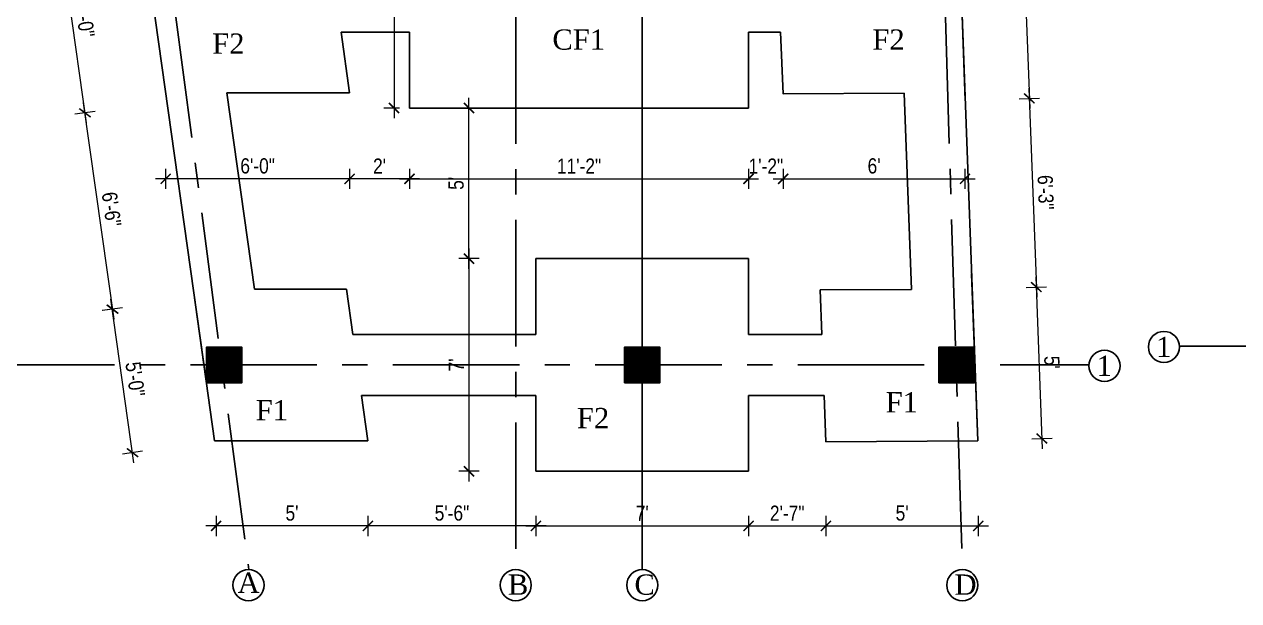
# Model space of a CAD drawing. Header units: inches. Extents: x -9998782 to 66725, y -6520505 to 8308.
# Drawn here: x -4999444.1 to -4998964.2, y -3257827 to -3257599.3 of the extents above; entities that cross this region are included whole.
import ezdxf

# ---------------------------------------------------------------- set-up
doc = ezdxf.new("R2010")
doc.units = ezdxf.units.IN
doc.header["$LTSCALE"] = 2
doc.header["$MEASUREMENT"] = 0
doc.header["$PDMODE"] = 34
doc.linetypes.add('CENTER', pattern=[2, 1.25, -0.25, 0.25, -0.25])
doc.layers.get('0').update_dxf_attribs({"linetype": 'CONTINUOUS'})
doc.layers.get('DEFPOINTS').update_dxf_attribs({"color": 141, "linetype": 'CONTINUOUS'})
for name, color, linetype, lineweight in [('1', 7, 'CONTINUOUS', 13), ('DIM 1-100', 4, 'CONTINUOUS', 13), ('Toilet', 7, 'CONTINUOUS', 25)]:
    doc.layers.add(name, color=color, linetype=linetype, lineweight=lineweight)
doc.layers.add('A-Hatch', color=7, linetype='CONTINUOUS')
doc.styles.add('ordinary', font='times.ttf')
doc.styles.get("Standard").update_dxf_attribs({"font": 'ARIALN.TTF'})
doc.dimstyles.new('1 by 96', dxfattribs={"dimtxt": 6, "dimasz": 4, "dimexe": 4, "dimexo": 4, "dimgap": 2, "dimtad": 1, "dimdec": 0, "dimzin": 0, "dimdsep": 46, "dimlunit": 4, "dimtxsty": 'Standard', "dimblk": 'ARCHTICK', "dimcen": 0, "dimdle": 4, "dimadec": 0, "dimazin": 0, "dimtfac": 1, "dimtdec": 0, "dimtix": 1, "dimtofl": 0, "dimtmove": 1, "dimatfit": 3, "dimldrblk": 'ARCHTICK', "dimfxl": 4, "dimfxlon": 1, "dimtolj": 1, "dimtzin": 0, "dimlwd": -1, "dimlwe": -1, "dimarcsym": 0})

# ---------------------------------------------------------------- blocks, each defined once
blk = doc.blocks.new('_ArchTick')
at = {"color": 0, "linetype": 'ByBlock', "const_width": 0.15}
blk.add_lwpolyline([(-0.5, -0.5), (0.5, 0.5)], dxfattribs=at)
blk = doc.blocks.new('*D466')
at = {"layer": 'DEFPOINTS', "color": 0, "ltscale": 0.5}
for p in [(-4999241.92, -3257775.88), (-4999157.92, -3257775.88), (-4999157.92, -3257797.45)]:
    blk.add_point(p, dxfattribs=at)
at = {"layer": 'DIM 1-100', "color": 0, "ltscale": 0.5}
for p, q in [((-4999241.92, -3257793.45), (-4999241.92, -3257801.45)), ((-4999157.92, -3257793.45), (-4999157.92, -3257801.45)), ((-4999245.92, -3257797.45), (-4999153.92, -3257797.45))]:
    blk.add_line(p, q, dxfattribs=at)
at = {"layer": 'DIM 1-100', "color": 0, "ltscale": 0.5, "xscale": 4, "yscale": 4, "zscale": 4, "rotation": 180}
blk.add_blockref('_ArchTick', (-4999241.92, -3257797.45), dxfattribs=at)
at = {"layer": 'DIM 1-100', "color": 0, "ltscale": 0.5, "xscale": 4, "yscale": 4, "zscale": 4}
blk.add_blockref('_ArchTick', (-4999157.92, -3257797.45), dxfattribs=at)
at = {"layer": 'DIM 1-100', "color": 0, "ltscale": 0.5, "insert": (-4999199.92, -3257792.45), "char_height": 6, "attachment_point": 5}
blk.add_mtext("\\A1;7'", dxfattribs=at)
blk = doc.blocks.new('*D467')
at = {"layer": 'DEFPOINTS', "color": 0, "ltscale": 0.5}
for p in [(-4999127.36, -3257764.25), (-4999157.92, -3257775.88), (-4999127.36, -3257797.45)]:
    blk.add_point(p, dxfattribs=at)
at = {"layer": 'DIM 1-100', "color": 0, "ltscale": 0.5}
for p, q in [((-4999157.92, -3257793.45), (-4999157.92, -3257801.45)), ((-4999127.36, -3257793.45), (-4999127.36, -3257801.45)), ((-4999161.92, -3257797.45), (-4999123.36, -3257797.45))]:
    blk.add_line(p, q, dxfattribs=at)
at = {"layer": 'DIM 1-100', "color": 0, "ltscale": 0.5, "xscale": 4, "yscale": 4, "zscale": 4, "rotation": 180}
blk.add_blockref('_ArchTick', (-4999157.92, -3257797.45), dxfattribs=at)
at = {"layer": 'DIM 1-100', "color": 0, "ltscale": 0.5, "xscale": 4, "yscale": 4, "zscale": 4}
blk.add_blockref('_ArchTick', (-4999127.36, -3257797.45), dxfattribs=at)
at = {"layer": 'DIM 1-100', "color": 0, "ltscale": 0.5, "insert": (-4999142.64, -3257792.44), "char_height": 6, "attachment_point": 5}
blk.add_mtext('\\A1;2\'-7"', dxfattribs=at)
blk = doc.blocks.new('*D468')
at = {"layer": 'DEFPOINTS', "color": 0, "ltscale": 0.5}
for p in [(-4999127.36, -3257764.25), (-4999067.11, -3257769.88), (-4999067.11, -3257797.45)]:
    blk.add_point(p, dxfattribs=at)
at = {"layer": 'DIM 1-100', "color": 0, "ltscale": 0.5}
for p, q in [((-4999127.36, -3257793.45), (-4999127.36, -3257801.45)), ((-4999067.11, -3257793.45), (-4999067.11, -3257801.45)), ((-4999131.36, -3257797.45), (-4999063.11, -3257797.45))]:
    blk.add_line(p, q, dxfattribs=at)
at = {"layer": 'DIM 1-100', "color": 0, "ltscale": 0.5, "xscale": 4, "yscale": 4, "zscale": 4, "rotation": 180}
blk.add_blockref('_ArchTick', (-4999127.36, -3257797.45), dxfattribs=at)
at = {"layer": 'DIM 1-100', "color": 0, "ltscale": 0.5, "xscale": 4, "yscale": 4, "zscale": 4}
blk.add_blockref('_ArchTick', (-4999067.11, -3257797.45), dxfattribs=at)
at = {"layer": 'DIM 1-100', "color": 0, "ltscale": 0.5, "insert": (-4999097.23, -3257792.4), "char_height": 6, "attachment_point": 5}
blk.add_mtext("\\A1;5'", dxfattribs=at)
blk = doc.blocks.new('*D476')
at = {"layer": 'DEFPOINTS', "color": 0, "ltscale": 0.5}
for p in [(-4999075.17, -3257551.54), (-4999046.95, -3257628.59), (-4999072.29, -3257629.53)]:
    blk.add_point(p, dxfattribs=at)
at = {"layer": 'DIM 1-100', "color": 0, "ltscale": 0.5}
for p, q in [((-4999049.97, -3257546.61), (-4999046.8, -3257632.59)), ((-4999053.82, -3257550.75), (-4999045.83, -3257550.46)), ((-4999050.95, -3257628.74), (-4999042.95, -3257628.44))]:
    blk.add_line(p, q, dxfattribs=at)
at = {"layer": 'DIM 1-100', "color": 0, "ltscale": 0.5, "xscale": 4, "yscale": 4, "zscale": 4}
for p, rotation in [((-4999049.83, -3257550.61), 92.11435362050625), ((-4999046.95, -3257628.59), 272.1143536205063)]:
    blk.add_blockref('_ArchTick', p, dxfattribs=dict(at, rotation=rotation))
at = {"layer": 'DIM 1-100', "color": 0, "ltscale": 0.5, "insert": (-4999043.33, -3257589.41), "char_height": 6, "attachment_point": 5, "rotation": 272.1144}
blk.add_mtext('\\A1;6\'-6"', dxfattribs=at)
blk = doc.blocks.new('*D477')
at = {"layer": 'DEFPOINTS', "color": 0, "ltscale": 0.5}
for p in [(-4999376.9, -3257707.26), (-4999409.35, -3257711.83), (-4999368.91, -3257763.96)]:
    blk.add_point(p, dxfattribs=at)
at = {"layer": 'DIM 1-100', "color": 0, "ltscale": 0.5}
for p, q in [((-4999400.81, -3257772.49), (-4999409.91, -3257707.87)), ((-4999405.39, -3257711.28), (-4999413.31, -3257712.39)), ((-4999397.4, -3257767.97), (-4999405.33, -3257769.09))]:
    blk.add_line(p, q, dxfattribs=at)
at = {"layer": 'DIM 1-100', "color": 0, "ltscale": 0.5, "xscale": 4, "yscale": 4, "zscale": 4}
for p, rotation in [((-4999409.35, -3257711.83), 98.01894551739286), ((-4999401.36, -3257768.53), 278.0189455173929)]:
    blk.add_blockref('_ArchTick', p, dxfattribs=dict(at, rotation=rotation))
at = {"layer": 'DIM 1-100', "color": 0, "ltscale": 0.5, "insert": (-4999400.34, -3257739.48), "char_height": 6, "attachment_point": 5, "rotation": 278.0189}
blk.add_mtext('\\A1;5\'-0"', dxfattribs=at)
blk = doc.blocks.new('*D478')
at = {"layer": 'DEFPOINTS', "color": 0, "ltscale": 0.5}
for p in [(-4999364.05, -3257626.38), (-4999420.17, -3257634.29), (-4999376.9, -3257707.26)]:
    blk.add_point(p, dxfattribs=at)
at = {"layer": 'DIM 1-100', "color": 0, "ltscale": 0.5}
for p, q in [((-4999408.68, -3257715.78), (-4999420.72, -3257630.33)), ((-4999416.2, -3257633.73), (-4999424.13, -3257634.85)), ((-4999405.28, -3257711.26), (-4999413.2, -3257712.38))]:
    blk.add_line(p, q, dxfattribs=at)
at = {"layer": 'DIM 1-100', "color": 0, "ltscale": 0.5, "xscale": 4, "yscale": 4, "zscale": 4}
for p, rotation in [((-4999420.17, -3257634.29), 98.01894551919312), ((-4999409.24, -3257711.82), 278.0189455191932)]:
    blk.add_blockref('_ArchTick', p, dxfattribs=dict(at, rotation=rotation))
at = {"layer": 'DIM 1-100', "color": 0, "ltscale": 0.5, "insert": (-4999409.69, -3257672.35), "char_height": 6, "attachment_point": 5, "rotation": 278.0189}
blk.add_mtext('\\A1;6\'-6"', dxfattribs=at)
blk = doc.blocks.new('*D479')
at = {"layer": 'DEFPOINTS', "color": 0, "ltscale": 0.5}
for p in [(-4999374.2, -3257554.38), (-4999430.31, -3257562.29), (-4999364.05, -3257626.38)]:
    blk.add_point(p, dxfattribs=at)
at = {"layer": 'DIM 1-100', "color": 0, "ltscale": 0.5}
for p, q in [((-4999419.61, -3257638.25), (-4999430.87, -3257558.33)), ((-4999426.35, -3257561.73), (-4999434.27, -3257562.85)), ((-4999416.2, -3257633.73), (-4999424.13, -3257634.85))]:
    blk.add_line(p, q, dxfattribs=at)
at = {"layer": 'DIM 1-100', "color": 0, "ltscale": 0.5, "xscale": 4, "yscale": 4, "zscale": 4}
for p, rotation in [((-4999430.31, -3257562.29), 98.01894551919312), ((-4999420.17, -3257634.29), 278.0189455191932)]:
    blk.add_blockref('_ArchTick', p, dxfattribs=dict(at, rotation=rotation))
at = {"layer": 'DIM 1-100', "color": 0, "ltscale": 0.5, "insert": (-4999420.22, -3257597.58), "char_height": 6, "attachment_point": 5, "rotation": 278.0189}
blk.add_mtext('\\A1;6\'-0"', dxfattribs=at)
blk = doc.blocks.new('*D484')
at = {"layer": 'DEFPOINTS', "color": 0, "ltscale": 0.5}
for p in [(-4999291.92, -3257548.38), (-4999298.02, -3257632.38), (-4999291.92, -3257632.38)]:
    blk.add_point(p, dxfattribs=at)
at = {"layer": 'DIM 1-100', "color": 0, "ltscale": 0.5}
for p, q in [((-4999298.02, -3257544.38), (-4999298.02, -3257636.38)), ((-4999295.92, -3257548.38), (-4999302.02, -3257548.38)), ((-4999295.92, -3257632.38), (-4999302.02, -3257632.38))]:
    blk.add_line(p, q, dxfattribs=at)
at = {"layer": 'DIM 1-100', "color": 0, "ltscale": 0.5, "xscale": 4, "yscale": 4, "zscale": 4}
for p, rotation in [((-4999298.02, -3257548.38), 90), ((-4999298.02, -3257632.38), 270)]:
    blk.add_blockref('_ArchTick', p, dxfattribs=dict(at, rotation=rotation))
at = {"layer": 'DIM 1-100', "color": 0, "ltscale": 0.5, "insert": (-4999303.02, -3257590.38), "char_height": 6, "attachment_point": 5, "rotation": 90}
blk.add_mtext("\\A1;7'", dxfattribs=at)
blk = doc.blocks.new('*D485')
at = {"layer": 'DEFPOINTS', "color": 0, "ltscale": 0.5}
for p in [(-4999268.41, -3257632.38), (-4999241.92, -3257632.38), (-4999241.92, -3257691.88)]:
    blk.add_point(p, dxfattribs=at)
at = {"layer": 'DIM 1-100', "color": 0, "ltscale": 0.5}
for p, q in [((-4999268.41, -3257695.88), (-4999268.41, -3257628.38)), ((-4999264.41, -3257632.38), (-4999272.41, -3257632.38)), ((-4999264.41, -3257691.88), (-4999272.41, -3257691.88))]:
    blk.add_line(p, q, dxfattribs=at)
at = {"layer": 'DIM 1-100', "color": 0, "ltscale": 0.5, "xscale": 4, "yscale": 4, "zscale": 4}
for p, rotation in [((-4999268.41, -3257632.38), 90), ((-4999268.41, -3257691.88), 270)]:
    blk.add_blockref('_ArchTick', p, dxfattribs=dict(at, rotation=rotation))
at = {"layer": 'DIM 1-100', "color": 0, "ltscale": 0.5, "insert": (-4999273.47, -3257662.13), "char_height": 6, "attachment_point": 5, "rotation": 90}
blk.add_mtext("\\A1;5'", dxfattribs=at)
blk = doc.blocks.new('*D486')
at = {"layer": 'DEFPOINTS', "color": 0, "ltscale": 0.5}
for p in [(-4999241.92, -3257691.88), (-4999268.41, -3257775.88), (-4999241.92, -3257775.88)]:
    blk.add_point(p, dxfattribs=at)
at = {"layer": 'DIM 1-100', "color": 0, "ltscale": 0.5}
for p, q in [((-4999268.41, -3257687.88), (-4999268.41, -3257779.88)), ((-4999264.41, -3257691.88), (-4999272.41, -3257691.88)), ((-4999264.41, -3257775.88), (-4999272.41, -3257775.88))]:
    blk.add_line(p, q, dxfattribs=at)
at = {"layer": 'DIM 1-100', "color": 0, "ltscale": 0.5, "xscale": 4, "yscale": 4, "zscale": 4}
for p, rotation in [((-4999268.41, -3257691.88), 90), ((-4999268.41, -3257775.88), 270)]:
    blk.add_blockref('_ArchTick', p, dxfattribs=dict(at, rotation=rotation))
at = {"layer": 'DIM 1-100', "color": 0, "ltscale": 0.5, "insert": (-4999273.41, -3257733.88), "char_height": 6, "attachment_point": 5, "rotation": 90}
blk.add_mtext("\\A1;7'", dxfattribs=at)
blk = doc.blocks.new('*D487')
at = {"layer": 'DEFPOINTS', "color": 0, "ltscale": 0.5}
for p in [(-4999291.92, -3257632.38), (-4999157.92, -3257632.38), (-4999157.92, -3257660.35)]:
    blk.add_point(p, dxfattribs=at)
at = {"layer": 'DIM 1-100', "color": 0, "ltscale": 0.5}
for p, q in [((-4999291.92, -3257656.35), (-4999291.92, -3257664.35)), ((-4999157.92, -3257656.35), (-4999157.92, -3257664.35)), ((-4999295.92, -3257660.35), (-4999153.92, -3257660.35))]:
    blk.add_line(p, q, dxfattribs=at)
at = {"layer": 'DIM 1-100', "color": 0, "ltscale": 0.5, "xscale": 4, "yscale": 4, "zscale": 4}
for p, rotation in [((-4999291.92, -3257660.35), 180.0000000013549), ((-4999157.92, -3257660.35), 1.354865405428554e-09)]:
    blk.add_blockref('_ArchTick', p, dxfattribs=dict(at, rotation=rotation))
at = {"layer": 'DIM 1-100', "color": 0, "ltscale": 0.5, "insert": (-4999224.92, -3257655.33), "char_height": 6, "attachment_point": 5, "rotation": 0}
blk.add_mtext('\\A1;11\'-2"', dxfattribs=at)
blk = doc.blocks.new('*D909')
at = {"layer": 'DEFPOINTS', "color": 0, "ltscale": 0.5}
for p in [(-4999072.29, -3257629.53), (-4999069.54, -3257704.04), (-4999044.2, -3257703.1)]:
    blk.add_point(p, dxfattribs=at)
at = {"layer": 'DIM 1-100', "color": 0, "ltscale": 0.5}
for p, q in [((-4999050.95, -3257628.74), (-4999042.95, -3257628.44)), ((-4999047.1, -3257624.59), (-4999044.05, -3257707.1)), ((-4999048.19, -3257703.25), (-4999040.2, -3257702.96))]:
    blk.add_line(p, q, dxfattribs=at)
at = {"layer": 'DIM 1-100', "color": 0, "ltscale": 0.5, "xscale": 4, "yscale": 4, "zscale": 4}
for p, rotation in [((-4999046.95, -3257628.59), 92.11435362050625), ((-4999044.2, -3257703.1), 272.1143536205063)]:
    blk.add_blockref('_ArchTick', p, dxfattribs=dict(at, rotation=rotation))
at = {"layer": 'DIM 1-100', "color": 0, "ltscale": 0.5, "insert": (-4999040.51, -3257665.66), "char_height": 6, "attachment_point": 5, "rotation": 272.1144}
blk.add_mtext('\\A1;6\'-3"', dxfattribs=at)
blk = doc.blocks.new('*D910')
at = {"layer": 'DEFPOINTS', "color": 0, "ltscale": 0.5}
for p in [(-4999069.54, -3257704.04), (-4999041.99, -3257762.94), (-4999067.33, -3257763.88)]:
    blk.add_point(p, dxfattribs=at)
at = {"layer": 'DIM 1-100', "color": 0, "ltscale": 0.5}
for p, q in [((-4999044.34, -3257699.11), (-4999041.84, -3257766.94)), ((-4999048.19, -3257703.25), (-4999040.2, -3257702.96)), ((-4999045.99, -3257763.09), (-4999037.99, -3257762.79))]:
    blk.add_line(p, q, dxfattribs=at)
at = {"layer": 'DIM 1-100', "color": 0, "ltscale": 0.5, "xscale": 4, "yscale": 4, "zscale": 4}
for p, rotation in [((-4999044.2, -3257703.1), 92.11435362050625), ((-4999041.99, -3257762.94), 272.1143536205063)]:
    blk.add_blockref('_ArchTick', p, dxfattribs=dict(at, rotation=rotation))
at = {"layer": 'DIM 1-100', "color": 0, "ltscale": 0.5, "insert": (-4999038.04, -3257732.84), "char_height": 6, "attachment_point": 5, "rotation": 272.1144}
blk.add_mtext("\\A1;5'", dxfattribs=at)
blk = doc.blocks.new('*D911')
at = {"layer": 'DEFPOINTS', "color": 0, "ltscale": 0.5}
for p in [(-4999308.33, -3257763.88), (-4999241.92, -3257775.88), (-4999308.33, -3257797.45)]:
    blk.add_point(p, dxfattribs=at)
at = {"layer": 'DIM 1-100', "color": 0, "ltscale": 0.5}
for p, q in [((-4999308.33, -3257793.45), (-4999308.33, -3257801.45)), ((-4999241.92, -3257793.45), (-4999241.92, -3257801.45)), ((-4999237.92, -3257797.45), (-4999312.33, -3257797.45))]:
    blk.add_line(p, q, dxfattribs=at)
at = {"layer": 'DIM 1-100', "color": 0, "ltscale": 0.5, "xscale": 4, "yscale": 4, "zscale": 4, "rotation": 180}
blk.add_blockref('_ArchTick', (-4999308.33, -3257797.45), dxfattribs=at)
at = {"layer": 'DIM 1-100', "color": 0, "ltscale": 0.5, "xscale": 4, "yscale": 4, "zscale": 4}
blk.add_blockref('_ArchTick', (-4999241.92, -3257797.45), dxfattribs=at)
at = {"layer": 'DIM 1-100', "color": 0, "ltscale": 0.5, "insert": (-4999275.12, -3257792.39), "char_height": 6, "attachment_point": 5}
blk.add_mtext('\\A1;5\'-6"', dxfattribs=at)
blk = doc.blocks.new('*D912')
at = {"layer": 'DEFPOINTS', "color": 0, "ltscale": 0.5}
for p in [(-4999368.36, -3257763.84), (-4999308.33, -3257763.88), (-4999368.36, -3257797.45)]:
    blk.add_point(p, dxfattribs=at)
at = {"layer": 'DIM 1-100', "color": 0, "ltscale": 0.5}
for p, q in [((-4999368.36, -3257793.45), (-4999368.36, -3257801.45)), ((-4999308.33, -3257793.45), (-4999308.33, -3257801.45)), ((-4999304.33, -3257797.45), (-4999372.36, -3257797.45))]:
    blk.add_line(p, q, dxfattribs=at)
at = {"layer": 'DIM 1-100', "color": 0, "ltscale": 0.5, "xscale": 4, "yscale": 4, "zscale": 4, "rotation": 180}
blk.add_blockref('_ArchTick', (-4999368.36, -3257797.45), dxfattribs=at)
at = {"layer": 'DIM 1-100', "color": 0, "ltscale": 0.5, "xscale": 4, "yscale": 4, "zscale": 4}
blk.add_blockref('_ArchTick', (-4999308.33, -3257797.45), dxfattribs=at)
at = {"layer": 'DIM 1-100', "color": 0, "ltscale": 0.5, "insert": (-4999338.35, -3257792.4), "char_height": 6, "attachment_point": 5}
blk.add_mtext("\\A1;5'", dxfattribs=at)
blk = doc.blocks.new('*D913')
at = {"layer": 'DEFPOINTS', "color": 0, "ltscale": 0.5}
for p in [(-4999144.23, -3257626.82), (-4999157.92, -3257632.38), (-4999144.23, -3257660.35)]:
    blk.add_point(p, dxfattribs=at)
at = {"layer": 'DIM 1-100', "color": 0, "ltscale": 0.5}
for p, q in [((-4999157.92, -3257656.35), (-4999157.92, -3257664.35)), ((-4999144.23, -3257656.35), (-4999144.23, -3257664.35))]:
    blk.add_line(p, q, dxfattribs=at)
at = {"layer": 'DIM 1-100', "color": 0, "ltscale": 0.5, "insert": (-4999151.08, -3257655.33), "char_height": 6, "attachment_point": 5, "rotation": 0}
blk.add_mtext('\\A1;1\'-2"', dxfattribs=at)
blk = doc.blocks.new('*D914')
at = {"layer": 'DEFPOINTS', "color": 0, "ltscale": 0.5}
for p in [(-4999144.23, -3257626.82), (-4999072.39, -3257626.82), (-4999072.39, -3257660.35)]:
    blk.add_point(p, dxfattribs=at)
at = {"layer": 'DIM 1-100', "color": 0, "ltscale": 0.5}
for p, q in [((-4999144.23, -3257656.35), (-4999144.23, -3257664.35)), ((-4999072.39, -3257656.35), (-4999072.39, -3257664.35)), ((-4999148.23, -3257660.35), (-4999068.39, -3257660.35))]:
    blk.add_line(p, q, dxfattribs=at)
at = {"layer": 'DIM 1-100', "color": 0, "ltscale": 0.5, "xscale": 4, "yscale": 4, "zscale": 4}
for p, rotation in [((-4999144.23, -3257660.35), 180.0000000013549), ((-4999072.39, -3257660.35), 1.354865405428554e-09)]:
    blk.add_blockref('_ArchTick', p, dxfattribs=dict(at, rotation=rotation))
at = {"layer": 'DIM 1-100', "color": 0, "ltscale": 0.5, "insert": (-4999108.31, -3257655.28), "char_height": 6, "attachment_point": 5, "rotation": 0}
blk.add_mtext("\\A1;6'", dxfattribs=at)
blk = doc.blocks.new('*D915')
at = {"layer": 'DEFPOINTS', "color": 0, "ltscale": 0.5}
for p in [(-4999315.58, -3257626.38), (-4999291.92, -3257632.38), (-4999315.58, -3257660.35)]:
    blk.add_point(p, dxfattribs=at)
at = {"layer": 'DIM 1-100', "color": 0, "ltscale": 0.5}
for p, q in [((-4999315.58, -3257656.35), (-4999315.58, -3257664.35)), ((-4999291.92, -3257656.35), (-4999291.92, -3257664.35)), ((-4999287.92, -3257660.35), (-4999319.58, -3257660.35))]:
    blk.add_line(p, q, dxfattribs=at)
at = {"layer": 'DIM 1-100', "color": 0, "ltscale": 0.5, "xscale": 4, "yscale": 4, "zscale": 4}
for p, rotation in [((-4999315.58, -3257660.35), 180.0000000013549), ((-4999291.92, -3257660.35), 1.354836243194768e-09)]:
    blk.add_blockref('_ArchTick', p, dxfattribs=dict(at, rotation=rotation))
at = {"layer": 'DIM 1-100', "color": 0, "ltscale": 0.5, "insert": (-4999303.75, -3257655.33), "char_height": 6, "attachment_point": 5, "rotation": 0}
blk.add_mtext("\\A1;2'", dxfattribs=at)
blk = doc.blocks.new('*D916')
at = {"layer": 'DEFPOINTS', "color": 0, "ltscale": 0.5}
for p in [(-4999388.29, -3257626.38), (-4999315.58, -3257626.38), (-4999388.29, -3257660.35)]:
    blk.add_point(p, dxfattribs=at)
at = {"layer": 'DIM 1-100', "color": 0, "ltscale": 0.5}
for p, q in [((-4999388.29, -3257656.35), (-4999388.29, -3257664.35)), ((-4999315.58, -3257656.35), (-4999315.58, -3257664.35)), ((-4999311.58, -3257660.35), (-4999392.29, -3257660.35))]:
    blk.add_line(p, q, dxfattribs=at)
at = {"layer": 'DIM 1-100', "color": 0, "ltscale": 0.5, "xscale": 4, "yscale": 4, "zscale": 4}
for p, rotation in [((-4999388.29, -3257660.35), 180.0000000013549), ((-4999315.58, -3257660.35), 1.354836243194768e-09)]:
    blk.add_blockref('_ArchTick', p, dxfattribs=dict(at, rotation=rotation))
at = {"layer": 'DIM 1-100', "color": 0, "ltscale": 0.5, "insert": (-4999351.93, -3257655.28), "char_height": 6, "attachment_point": 5, "rotation": 0}
blk.add_mtext('\\A1;6\'-0"', dxfattribs=at)

msp = doc.modelspace()

# ---------------------------------------------------------------- hatches: boundary and pattern name
at = {"layer": 'A-Hatch', "ltscale": 0.5}
h = msp.add_hatch(dxfattribs=at)
h.set_pattern_fill('ANSI31', color=256)
h.set_pattern_definition([(45, (92060.55459, 678.58654), (-0.0883883476483, 0.0883883476483), [])])
h.paths.add_polyline_path([(-4999358.16, -3257726.88), (-4999372.16, -3257726.88), (-4999372.16, -3257740.88), (-4999358.16, -3257740.88)])
h = msp.add_hatch(dxfattribs=at)
h.set_pattern_fill('ANSI31', color=256)
h.set_pattern_definition([(45, (92225.79029, 678.58654), (-0.0883883476483, 0.0883883476483), [])])
h.paths.add_polyline_path([(-4999192.92, -3257726.88), (-4999206.92, -3257726.88), (-4999206.92, -3257740.88), (-4999192.92, -3257740.88)])
h = msp.add_hatch(dxfattribs=at)
h.set_pattern_fill('ANSI31', color=256)
h.set_pattern_definition([(45, (92350.01847, 678.56748), (-0.0883883476483, 0.0883883476483), [])])
h.paths.add_polyline_path([(-4999068.69, -3257726.9), (-4999082.69, -3257726.9), (-4999082.69, -3257740.9), (-4999068.69, -3257740.9)])

# ---------------------------------------------------------------- linework, layer by layer
at = {"ltscale": 0.5}
for p, q in [((-4999067.33, -3257763.88), (-4999081.26, -3257386.49)), ((-4999412.2, -3257456.64), (-4999372.16, -3257740.88)), ((-4999364.05, -3257626.38), (-4999353.13, -3257703.91))]:
    msp.add_line(p, q, dxfattribs=at)
for p, q in [((-4999199.92, -3257463.64), (-4999199.92, -3257814.69)), ((-4999075.17, -3257551.39), (-4999072.3, -3257629.38)), ((-4999318.96, -3257602.38), (-4999315.58, -3257626.38)), ((-4999291.92, -3257602.38), (-4999291.92, -3257632.38)), ((-4999157.92, -3257602.38), (-4999157.92, -3257632.38)), ((-4999241.92, -3257691.88), (-4999241.92, -3257721.88)), ((-4999157.92, -3257691.88), (-4999157.92, -3257721.88)), ((-4999378.21, -3257697.93), (-4999368.92, -3257763.84)), ((-4999069.77, -3257697.89), (-4999067.33, -3257763.88)), ((-4999316.78, -3257703.89), (-4999314.24, -3257721.88)), ((-4999129.57, -3257704.26), (-4999128.92, -3257721.88)), ((-4999310.86, -3257745.88), (-4999308.33, -3257763.88)), ((-4999241.92, -3257745.88), (-4999241.92, -3257775.88)), ((-4999157.92, -3257745.88), (-4999157.92, -3257775.88)), ((-4999128.03, -3257745.88), (-4999127.36, -3257764.25))]:
    msp.add_line(p, q)
msp.add_lwpolyline([(-4999129.57, -3257704.26), (-4999093.56, -3257704.04), (-4999096.42, -3257626.53), (-4999144.23, -3257626.82), (-4999145.28, -3257602.38)], dxfattribs=at)
for points in [[(-4999372.16, -3257726.88), (-4999358.16, -3257726.88), (-4999358.16, -3257740.88), (-4999372.16, -3257740.88)], [(-4999206.92, -3257726.88), (-4999192.92, -3257726.88), (-4999192.92, -3257740.88), (-4999206.92, -3257740.88)], [(-4999082.7, -3257726.88), (-4999068.7, -3257726.88), (-4999068.7, -3257740.88), (-4999082.7, -3257740.88)]]:
    msp.add_lwpolyline(points, close=True, dxfattribs=at)
at = {"layer": 'Toilet', "linetype": 'CENTER', "ltscale": 20}
for p, q in [((-4999415.82, -3257356.55), (-4999355.43, -3257814.69)), ((-4999249.92, -3257356.55), (-4999249.92, -3257814.69)), ((-4999087.48, -3257356.55), (-4999073.43, -3257814.69)), ((-4998987.6, -3257726.41), (-4998551.37, -3257726.41)), ((-4999458.49, -3257733.88), (-4999023.38, -3257733.88))]:
    msp.add_line(p, q, dxfattribs=at)
at = {"layer": 'Toilet'}
for p, q in [((-4999318.96, -3257602.38), (-4999291.92, -3257602.38)), ((-4999157.92, -3257602.38), (-4999145.28, -3257602.38)), ((-4999364.05, -3257626.38), (-4999315.58, -3257626.38)), ((-4999291.92, -3257632.38), (-4999157.92, -3257632.38)), ((-4999241.92, -3257691.88), (-4999157.92, -3257691.88)), ((-4999353.13, -3257703.91), (-4999316.78, -3257703.89)), ((-4999314.24, -3257721.88), (-4999241.92, -3257721.88)), ((-4999157.92, -3257721.88), (-4999128.92, -3257721.88)), ((-4998999.89, -3257726.41), (-4998999.53, -3257726.41)), ((-4999310.86, -3257745.88), (-4999241.92, -3257745.88)), ((-4999157.92, -3257745.88), (-4999128.03, -3257745.88)), ((-4999368.92, -3257763.84), (-4999308.33, -3257763.88)), ((-4999127.36, -3257764.25), (-4999067.33, -3257763.88)), ((-4999241.92, -3257775.88), (-4999157.92, -3257775.88))]:
    msp.add_line(p, q, dxfattribs=at)
for centre in [(-4998993.75, -3257726.76), (-4999017.24, -3257734.23), (-4999355.55, -3257820.84), (-4999249.92, -3257820.84), (-4999199.92, -3257820.84), (-4999073.43, -3257820.84)]:
    msp.add_circle(centre, 6.15, dxfattribs=at)

# ---------------------------------------------------------------- texts
at = {"layer": '1', "char_height": 8, "width": 20.1234, "attachment_point": 1, "style": 'ordinary'}
for s, insert in [('F2', (-4999369.89, -3257602.93)), ('CF1', (-4999235.44, -3257601.33)), ('F2', (-4999108.97, -3257601.33)), ('1', (-4998996.86, -3257722.73)), ('1', (-4999020.36, -3257730.2)), ('F1', (-4999352.68, -3257747.73)), ('F1', (-4999103.72, -3257744.61)), ('F2', (-4999225.74, -3257750.86)), ('A', (-4999359.84, -3257815.89)), ('B', (-4999253.01, -3257816.63)), ('C', (-4999203.01, -3257816.63)), ('D', (-4999076.52, -3257816.63))]:
    msp.add_mtext(s, dxfattribs=dict(at, insert=insert))

# ---------------------------------------------------------------- dimensions: what is measured, and where the dimension line sits
at = {"layer": 'DIM 1-100', "ltscale": 0.5}
for base, p1, p2, angle, picture, middle in [((-4999298.02, -3257632.38), (-4999291.92, -3257548.38), (-4999291.92, -3257632.38), 90, '*D484', (-4999303.02, -3257590.38)), ((-4999046.95, -3257628.59), (-4999075.17, -3257551.54), (-4999072.29, -3257629.53), 272.1144, '*D476', (-4999043.33, -3257589.41)), ((-4999420.17, -3257634.29), (-4999376.9, -3257707.26), (-4999364.05, -3257626.38), 278.0189, '*D478', (-4999409.69, -3257672.35)), ((-4999315.58, -3257660.35), (-4999291.92, -3257632.38), (-4999315.58, -3257626.38), 180, '*D915', (-4999303.75, -3257655.33)), ((-4999144.23, -3257660.35), (-4999157.92, -3257632.38), (-4999144.23, -3257626.82), 180, '*D913', (-4999151.08, -3257655.33)), ((-4999072.39, -3257660.35), (-4999144.23, -3257626.82), (-4999072.39, -3257626.82), 180, '*D914', (-4999108.31, -3257655.28)), ((-4999044.2, -3257703.1), (-4999072.29, -3257629.53), (-4999069.54, -3257704.04), 272.1144, '*D909', (-4999040.51, -3257665.66)), ((-4999157.92, -3257660.35), (-4999291.92, -3257632.38), (-4999157.92, -3257632.38), 180, '*D487', (-4999224.92, -3257655.33)), ((-4999268.41, -3257775.88), (-4999241.92, -3257691.88), (-4999241.92, -3257775.88), 270, '*D486', (-4999273.41, -3257733.88)), ((-4999041.99, -3257762.94), (-4999069.54, -3257704.04), (-4999067.33, -3257763.88), 272.1144, '*D910', (-4999038.04, -3257732.84)), ((-4999368.36, -3257797.45), (-4999308.33, -3257763.88), (-4999368.36, -3257763.84), 180, '*D912', (-4999338.35, -3257792.4)), ((-4999308.33, -3257797.45), (-4999241.92, -3257775.88), (-4999308.33, -3257763.88), 180, '*D911', (-4999275.12, -3257792.39)), ((-4999127.36, -3257797.45), (-4999157.92, -3257775.88), (-4999127.36, -3257764.25), 180, '*D467', (-4999142.64, -3257792.44)), ((-4999067.11, -3257797.45), (-4999127.36, -3257764.25), (-4999067.11, -3257769.88), 180, '*D468', (-4999097.23, -3257792.4)), ((-4999157.92, -3257797.45), (-4999241.92, -3257775.88), (-4999157.92, -3257775.88), 180, '*D466', (-4999199.92, -3257792.45))]:
    dim = msp.add_linear_dim(base=base, p1=p1, p2=p2, angle=angle, dimstyle='1 by 96', dxfattribs=at)
    dim.commit()
    dim.dimension.update_dxf_attribs({"geometry": picture, "text_midpoint": middle})
for base, p1, p2, angle, picture, middle in [((-4999430.31, -3257562.29), (-4999364.05, -3257626.38), (-4999374.2, -3257554.38), 278.0189, '*D479', (-4999420.22, -3257597.58)), ((-4999388.29, -3257660.35), (-4999315.58, -3257626.38), (-4999388.29, -3257626.38), 180, '*D916', (-4999351.93, -3257655.28))]:
    dim = msp.add_linear_dim(base=base, p1=p1, p2=p2, angle=angle, text='6\'-0"', dimstyle='1 by 96', dxfattribs=at)
    dim.commit()
    dim.dimension.update_dxf_attribs({"geometry": picture, "text_midpoint": middle})
dim = msp.add_aligned_dim(p1=(-4999241.92289324, -3257691.88419485), p2=(-4999241.92289324, -3257632.38419486), distance=26.49185008, dimstyle='1 by 96', dxfattribs=at)
dim.commit()
dim.dimension.update_dxf_attribs({"geometry": '*D485', "text_midpoint": (-4999273.46590294, -3257662.13419486)})
dim = msp.add_aligned_dim(p1=(-4999368.91, -3257763.96), p2=(-4999376.9, -3257707.26), distance=32.78, text='5\'-0"', dimstyle='1 by 96', dxfattribs=at)
dim.commit()
dim.dimension.update_dxf_attribs({"geometry": '*D477', "text_midpoint": (-4999400.34, -3257739.48)})

doc.saveas('drawing.dxf')
